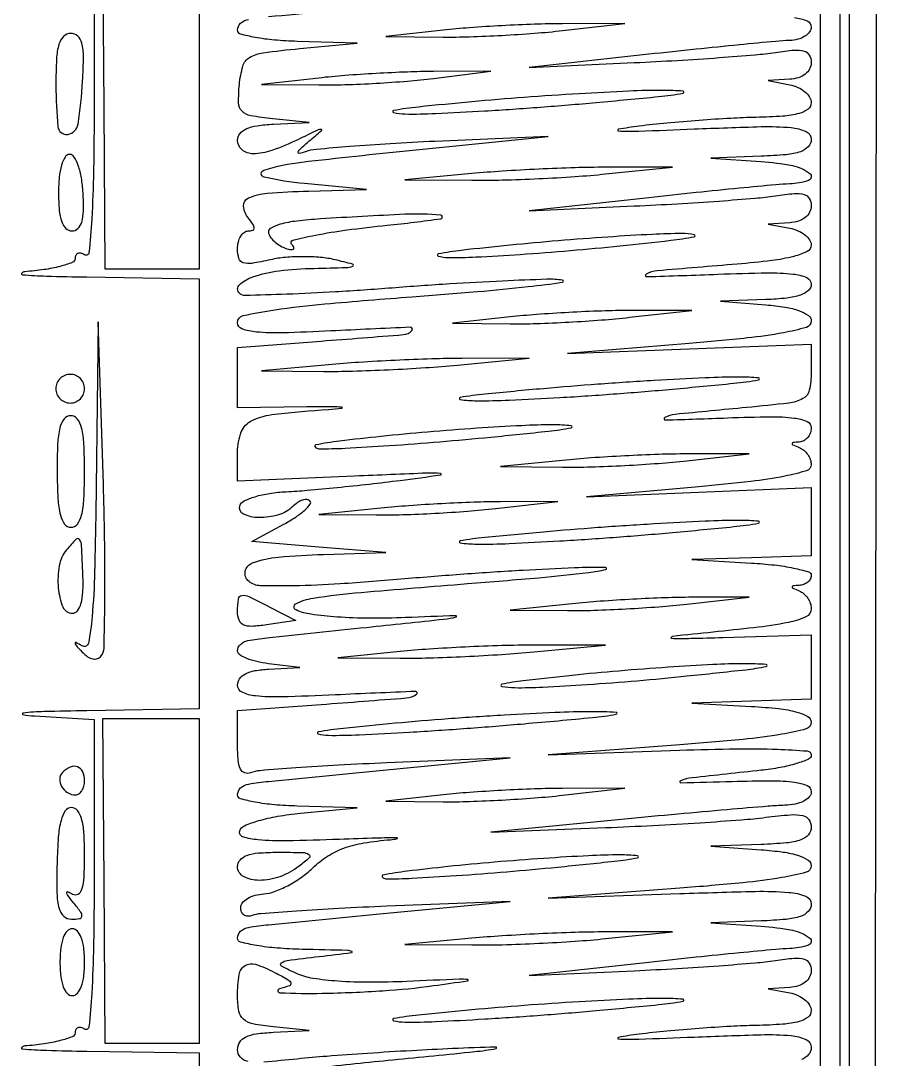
# Model space of a CAD drawing. Extents: x 23 to 255, y 40 to 184.
# Drawn here: x 82.17 to 89.8, y 104.17 to 113.36 of the extents above; entities that cross this region are included whole.
import ezdxf

# ---------------------------------------------------------------- set-up
doc = ezdxf.new("R2010")
doc.units = 0
doc.header["$MEASUREMENT"] = 0

msp = doc.modelspace()

# ---------------------------------------------------------------- linework, layer by layer
for points in [[(207.919475, 175.632891, 0.000007), (191.762556, 175.634099, 0.00002), (173.0434, 175.634494, 0.000013), (151.49745, 175.633531)], [(96.6132, 131.2146), (96.6132, 100.8432, -0.00018), (96.608357, 87.419075, -0.000516), (96.591991, 78.0858, -0.000015), (96.570667, 70.513747, -0.41338)], [(95.533254, 90.065626, -0.000152), (95.508781, 95.800143, -0.00066), (95.491081, 102.494078, -0.000369), (95.486304, 110.63565, 0.000425), (95.484578, 113.109196, 0.000708), (95.478405, 115.191492, 0.00002), (95.470079, 117.074415, 0.412907)], [(82.8234, 114.032726), (82.8234, 112.63587, -0.00409), (82.818452, 112.030969, -0.01162), (82.801761, 111.609681, -0.008662), (82.777734, 111.310583, -0.555063), (82.7388, 111.2913, 0.077421), (82.706453, 111.304939, 0.155038), (82.679051, 111.303208, 0.185862), (82.660894, 111.286686, 0.116774), (82.6542, 111.258414, -0.310168), (82.63021, 111.223462, -0.027953), (82.523731, 111.189134, -0.028601), (82.380284, 111.160236, -0.017943), (82.21005, 111.142171, 0.195477), (82.183075, 111.128942, 0.618214), (82.188371, 111.115629, 0.013949), (82.402462, 111.103442, 0.003306), (82.75995, 111.09545), (83.754, 111.0798), (83.754, 109.1763), (83.754, 107.2728), (82.75995, 107.256499, 0.002716), (82.382346, 107.248255, 0.018001), (82.194172, 107.236336, 0.860153), (82.193507, 107.223264, 0.036054), (82.29465, 107.210162), (82.8234, 107.180126), (82.8234, 105.78327, -0.00409), (82.818452, 105.178369, -0.01162), (82.801761, 104.757081, -0.008662), (82.777734, 104.457983, -0.555063), (82.7388, 104.4387, 0.077421), (82.706453, 104.452339, 0.155038), (82.679051, 104.450608, 0.185862), (82.660894, 104.434086, 0.116774), (82.6542, 104.405814, -0.310168), (82.63021, 104.370862, -0.027953), (82.523731, 104.336534, -0.028601), (82.380284, 104.307636, -0.017943), (82.21005, 104.289571, 0.195477), (82.183075, 104.276342, 0.618214), (82.188371, 104.263029, 0.013949), (82.402462, 104.250842, 0.003306), (82.75995, 104.24285), (83.754, 104.2272), (83.754, 104.0157)], [(84.366492, 113.399553, -0.00033), (85.3191, 113.492099)], [(84.185616, 104.15274, -0.171049), (84.118862, 104.18884, -0.186166), (84.0924, 104.257448, -0.145972), (84.111776, 104.322404, -0.136131), (84.164004, 104.368248, -0.078288), (84.258543, 104.396826, -0.023128), (84.40965, 104.410622), (84.7269, 104.424843), (84.40965, 104.458028, -0.020948), (84.227366, 104.484854, -0.133169), (84.143963, 104.525429, -0.173397), (84.1039, 104.597078, -0.041642), (84.0924, 104.734914, -0.037605), (84.106394, 104.920719, -0.218168), (84.15892, 105.000899, -0.224754), (84.252706, 105.01212, -0.03983), (84.419989, 104.940861, -0.008218), (84.53978, 104.875612, -0.195731), (84.563105, 104.846113, -0.397598), (84.550738, 104.822029, -0.022032), (84.462289, 104.795108, 0.861616), (84.465901, 104.760164, 0.016486), (84.842053, 104.755492, 0.010773), (85.379428, 104.778125, 0.018345), (85.8267, 104.823148, 0.001897), (86.128896, 104.865981, 0.860592), (86.128947, 104.876234, 0.049176), (86.057199, 104.880276, 0.000592), (85.589671, 104.860075, -0.011028), (85.261314, 104.852748, -0.017775), (84.981766, 104.862618, -0.020204), (84.759093, 104.887491, -0.068064), (84.618883, 104.928959, -0.014775), (84.482813, 104.995196, -0.544979), (84.480216, 105.023898, -0.134042), (84.532919, 105.04597, -0.002874), (84.813612, 105.081059, 0.001181), (85.102185, 105.116141, 0.767514), (85.103606, 105.126353, 0.093929), (85.06448, 105.134794, 0.000475), (84.66345, 105.144509, -0.013812), (84.443871, 105.155694, -0.022819), (84.259635, 105.178683, -0.019074), (84.118945, 105.208364, -0.343848), (84.0924, 105.2424, -0.211049), (84.119726, 105.304255, -0.142739), (84.189989, 105.338652, -0.018547), (84.366492, 105.362553, -0.00033), (85.3191, 105.455099), (86.5035, 105.569375), (85.413117, 105.52563, 0.002959), (84.987993, 105.506054, 0.004305), (84.613345, 105.483342, 0.002205), (84.296389, 105.459983, 0.072233), (84.221667, 105.443102, -0.102114), (84.183135, 105.436769, -0.143266), (84.15029, 105.447845, -0.141959), (84.128392, 105.474983, -0.099565), (84.120606, 105.513709, -0.175306), (84.13607, 105.556455, -0.085122), (84.18085, 105.594691, -0.068027), (84.247223, 105.622836, -0.050911), (84.325684, 105.635778, 0.073601), (84.420285, 105.655812, 0.032954), (84.536602, 105.707966, 0.031723), (84.654525, 105.780397, 0.037294), (84.755728, 105.863719, -0.047668), (84.88883, 105.968754, -0.055969), (85.032695, 106.040211, -0.04659), (85.209425, 106.08648, -0.021404), (85.446, 106.115042, 0.037139), (85.505923, 106.124196, 0.890288), (85.505203, 106.130722, 0.008872), (85.322954, 106.128593, 0.001723), (84.994143, 106.117782, -0.004706), (84.527647, 106.105228, -0.025423), (84.274326, 106.113678, -0.05488), (84.139135, 106.140216, -0.418434), (84.112429, 106.19218, -0.214135), (84.154952, 106.238772, -0.031138), (84.278613, 106.283475, -0.029219), (84.446166, 106.322035, -0.017461), (84.648886, 106.349128), (85.1499, 106.398356), (84.62115, 106.412578, -0.015024), (84.418456, 106.424131, -0.024451), (84.24772, 106.447474, -0.021436), (84.118196, 106.477477, -0.337032), (84.0924, 106.5114, -0.211049), (84.119726, 106.573255, -0.142739), (84.189989, 106.607652, -0.018547), (84.366492, 106.631553, -0.00033), (85.3191, 106.724099), (86.5035, 106.838375), (85.413117, 106.79463, 0.003368), (84.986996, 106.774659, 0.004812), (84.609203, 106.750753, 0.002712), (84.291106, 106.725814, 0.070804), (84.207567, 106.706691, -0.18066), (84.155365, 106.706224, -0.201576), (84.118595, 106.740229, -0.087036), (84.097959, 106.820047, -0.019844), (84.0924, 106.960054), (84.0924, 107.257611), (84.83265, 107.312427, 0.00111), (85.58438, 107.369771, 0.12752), (85.677036, 107.401718, 0.758945), (85.668684, 107.427496, 0.001312), (84.95955, 107.396605, -0.004487), (84.481728, 107.37883, -0.032139), (84.25094, 107.387152, -0.085003), (84.13311, 107.41975, -0.290615), (84.0924, 107.483875, -0.161012), (84.110872, 107.53975, -0.115198), (84.161471, 107.582616, -0.074955), (84.246629, 107.611198, -0.031259), (84.36735, 107.624739), (84.6423, 107.638278), (84.36735, 107.672399, -0.026757), (84.262021, 107.691236, -0.040169), (84.173167, 107.719774, -0.046809), (84.110174, 107.752939, -0.253382), (84.0924, 107.78576, -0.210705), (84.118116, 107.844075, -0.140741), (84.184462, 107.876986, -0.018671), (84.350722, 107.901009, -0.000343), (85.2345, 107.994576, 0.000434), (85.919203, 108.067193, 0.034529), (86.025681, 108.08608, 0.89964), (86.024176, 108.096832, 0.001424), (85.579479, 108.080678, -0.011166), (85.257802, 108.075264, -0.016068), (84.973228, 108.085979, -0.017018), (84.743019, 108.109961, -0.072203), (84.61033, 108.148403, -0.627196), (84.608985, 108.203786, -0.080745), (84.760397, 108.252889, -0.016571), (85.184947, 108.303786, -0.001985), (86.126552, 108.381366, 0.00251), (86.759323, 108.43417, 0.007129), (87.199644, 108.479477, 0.032622), (87.351528, 108.507431, 0.876608), (87.3495, 108.524849, 0.014613), (87.073699, 108.521036, 0.00354), (86.618239, 108.498185, 0.003629), (86.095966, 108.464468, 0.003601), (85.5729, 108.423098, -0.004673), (84.999001, 108.378947, -0.012499), (84.589217, 108.361545, -0.011591), (84.29365, 108.363242, -0.159581), (84.194146, 108.399047, -0.284623), (84.160698, 108.489466, -0.260741), (84.226026, 108.565409, -0.065509), (84.454907, 108.616457, -0.014775), (84.8538, 108.640044), (85.4037, 108.656278), (84.8115, 108.704789), (84.2193, 108.7533), (84.502112, 108.907588, 0.020537), (84.606878, 108.970458, 0.036477), (84.686699, 109.031703, 0.046025), (84.735231, 109.083652, 0.377781), (84.733352, 109.113448, 0.186429), (84.706057, 109.125532, 0.089702), (84.667522, 109.120463, 0.069534), (84.623785, 109.099414, 0.049542), (84.58167, 109.06491, -0.125724), (84.454907, 108.989738, -0.074432), (84.279705, 108.965667, -0.106631), (84.145563, 108.996299, -0.381209), (84.113695, 109.07055, -0.200936), (84.150978, 109.113096, -0.039729), (84.247341, 109.151051, -0.035996), (84.375505, 109.180228, -0.025363), (84.522595, 109.195159, 0.008916), (84.709363, 109.207932, 0.003271), (84.972767, 109.232408, 0.003241), (85.260299, 109.262908, 0.003882), (85.5306, 109.29548, 0.002686), (85.889919, 109.343575, 0.890841), (85.889627, 109.356208, 0.033158), (85.770215, 109.359306, 0.00059), (85.12875, 109.332648), (84.0924, 109.288356), (84.0924, 109.547966, -0.094235), (84.1259, 109.724134, -0.191764), (84.220887, 109.825127, -0.082623), (84.422372, 109.881375, -0.009341), (84.8961, 109.923499, 0.010556), (85.014605, 109.934326, 0.892568), (85.014614, 109.942176, 0.029239), (84.927254, 109.947084, 0.002567), (84.705553, 109.945429), (84.092006, 109.9377), (84.092203, 110.205056), (84.0924, 110.472411), (84.83265, 110.528479, 0.001208), (85.561652, 110.585466, 0.18467), (85.635452, 110.620721, 0.674913), (85.621909, 110.650448, 0.001336), (84.91725, 110.617504, -0.005357), (84.490275, 110.600983, -0.029143), (84.258984, 110.607995, -0.061719), (84.131771, 110.635357, -0.31913), (84.0924, 110.690759, -0.351813), (84.142906, 110.753654, -0.017563), (84.421296, 110.805037, -0.014986), (84.865594, 110.857449, -0.003243), (85.63635, 110.919991, 0.002858), (86.21452, 110.966458, 0.005946), (86.664637, 111.010622, 0.006697), (86.968693, 111.048239, 0.86696), (86.9688, 111.066745, 0.045249), (86.828771, 111.074825, 0.003222), (86.438271, 111.059493, 0.004517), (85.972151, 111.033961, 0.003393), (85.459743, 110.997754, -0.004137), (84.958503, 110.963085, -0.006513), (84.5276, 110.942491, -0.002211), (84.15754, 110.931271, -0.205649), (84.108593, 110.950807, -0.423555), (84.109804, 111.027032, -0.108127), (84.228149, 111.097681, -0.050998), (84.461878, 111.150162, -0.024398), (84.7692, 111.171764, 0.001941), (85.05449, 111.178976, 0.089886), (85.111368, 111.191007, 0.716133), (85.110336, 111.208219, 0.008851), (84.955421, 111.247819, 0.036522), (84.827402, 111.26842, 0.02153), (84.672555, 111.275159, 0.021467), (84.516464, 111.268522, 0.034115), (84.384371, 111.248069, -0.014755), (84.219589, 111.215982, -0.119475), (84.143386, 111.221709, -0.242265), (84.10515, 111.260161, -0.076956), (84.0924, 111.342509, -0.057313), (84.099451, 111.403818, -0.076605), (84.120294, 111.455715, -0.095578), (84.151135, 111.490497, -0.165183), (84.187359, 111.5028, 0.083263), (84.226334, 111.509336, 0.318136), (84.239909, 111.528251, 0.152929), (84.229897, 111.560957, 0.023048), (84.188093, 111.616334, -0.155947), (84.145616, 111.721664, -0.315259), (84.189199, 111.794889, -0.087419), (84.355234, 111.837061, -0.011495), (84.71985, 111.855802), (85.2345, 111.870404), (84.6846, 111.922251, -0.031527), (84.327607, 111.978779, -0.766567), (84.324963, 112.040673, -0.047734), (84.661333, 112.112383, -0.00339), (85.6152, 112.215674), (86.8419, 112.340099), (85.837121, 112.295377, 0.003754), (85.442234, 112.27483, 0.005141), (85.087158, 112.250013, 0.003403), (84.790026, 112.224137, 0.058944), (84.695021, 112.203746, -0.035118), (84.639104, 112.188933, -0.573173), (84.628783, 112.200733, -0.129279), (84.648526, 112.230905, -0.008682), (84.7269, 112.299214, 0.00328), (84.835134, 112.391509, 0.654218), (84.831964, 112.401738, 0.140193), (84.805783, 112.397326, 0.001275), (84.625351, 112.310595, -0.027243), (84.395924, 112.214634, -0.083694), (84.230663, 112.185468, -0.177067), (84.132804, 112.220395, -0.222957), (84.0924, 112.3065, -0.1738), (84.112917, 112.363743, -0.116505), (84.168795, 112.406267, -0.069216), (84.265505, 112.434111, -0.024335), (84.40965, 112.447622), (84.7269, 112.461843), (84.404693, 112.495324, -0.017728), (84.208945, 112.522708, -0.156898), (84.132799, 112.562904, -0.191236), (84.102217, 112.636068, -0.02865), (84.108593, 112.798352, -0.045179), (84.139395, 112.96128, -0.191082), (84.198751, 113.038592, -0.102169), (84.317774, 113.079998, -0.008619), (84.6423, 113.117128), (85.1499, 113.166356), (84.62115, 113.180578, -0.015024), (84.418456, 113.192131, -0.024451), (84.24772, 113.215474, -0.021436), (84.118196, 113.245477, -0.337032), (84.0924, 113.2794, -0.211049), (84.119726, 113.341255, -0.142739), (84.189989, 113.375652, -0.018547)], [(89.020572, 113.392113, -0.067614), (89.132603, 113.36171, -0.301349), (89.1684, 113.307709, -0.162414), (89.153864, 113.26414, -0.092083), (89.112485, 113.22612, -0.074674), (89.050853, 113.199304, -0.057136), (88.97805, 113.188511, 0.014927), (88.854881, 113.180756, 0.001215), (88.532975, 113.150029, 0.001633), (88.149103, 113.111181, 0.001255), (87.7302, 113.066341), (86.6727, 112.950461), (87.6033, 112.992784, 0.003274), (87.982845, 113.012536, 0.0035), (88.353728, 113.036879, 0.003323), (88.672218, 113.062153, 0.01636), (88.85115, 113.083466, -0.015877), (89.017692, 113.103466, -0.090824), (89.105954, 113.095199, -0.19862), (89.151276, 113.059537, -0.128701), (89.1684, 112.994113, -0.119407), (89.15468, 112.937482, -0.108046), (89.116247, 112.890975, -0.090894), (89.055541, 112.859091, -0.060543), (88.97805, 112.844879), (88.7877, 112.833358), (88.97805, 112.796695, -0.058152), (89.050839, 112.773663, -0.067395), (89.112485, 112.735253, -0.078312), (89.15414, 112.688017, -0.142551), (89.1684, 112.639016, -0.234081), (89.140037, 112.581751, -0.097346), (89.060505, 112.542648, -0.04842), (88.917554, 112.518682, -0.012256), (88.68195, 112.508112, 0.008911), (88.456192, 112.499495, 0.004728), (88.176862, 112.481194, 0.004703), (87.891531, 112.457088, 0.007272), (87.6456, 112.430364, 0.014368), (87.461796, 112.4023, 0.890433), (87.462711, 112.388125, 0.021578), (87.641822, 112.38666, 0.001593), (88.13205, 112.405375, -0.003388), (88.725166, 112.425884, -0.02896), (88.990819, 112.417882, -0.082736), (89.123069, 112.383674, -0.296396), (89.1684, 112.313922, -0.188551), (89.142919, 112.248754, -0.12558), (89.074851, 112.204595, -0.059374), (88.94698, 112.177737, -0.013301), (88.72425, 112.16395), (88.2801, 112.148301), (88.72425, 112.117229, -0.029405), (89.001535, 112.081362, -0.119158), (89.155636, 112.011688, -0.593968), (89.14562, 111.950775, -0.075858), (88.97805, 111.919511, 0.014927), (88.854881, 111.911756, 0.001215), (88.532975, 111.881029, 0.001633), (88.149103, 111.842181, 0.001255), (87.7302, 111.797341), (86.6727, 111.681461), (87.6033, 111.723784, 0.003274), (87.982845, 111.743536, 0.0035), (88.353728, 111.767879, 0.003323), (88.672218, 111.793153, 0.01636), (88.85115, 111.814466, -0.015877), (89.017692, 111.834466, -0.090824), (89.105954, 111.826199, -0.19862), (89.151276, 111.790537, -0.128701), (89.1684, 111.725113, -0.119407), (89.15468, 111.668482, -0.108046), (89.116247, 111.621975, -0.090894), (89.055541, 111.590091, -0.060543), (88.97805, 111.575879), (88.7877, 111.564358), (88.97805, 111.527695, -0.054654), (89.050851, 111.505217, -0.065144), (89.112485, 111.468374, -0.076719), (89.154205, 111.423479, -0.150019), (89.1684, 111.377234, -0.284751), (89.133811, 111.321423, -0.052718), (89.015366, 111.277404, -0.032578), (88.81881, 111.24055, -0.009528), (88.51275, 111.209482, 0.001076), (87.806012, 111.149794, 0.100385), (87.707696, 111.120829, 0.794875), (87.713672, 111.098276, 0.00149), (88.34355, 111.119969, -0.005209), (88.780075, 111.131754, -0.031098), (89.00745, 111.121377, -0.071975), (89.128756, 111.090211, -0.302668), (89.1684, 111.03072, -0.215336), (89.143465, 110.975507, -0.099699), (89.07381, 110.935285, -0.054779), (88.95267, 110.908771, -0.017027), (88.76655, 110.895351), (88.3647, 110.880102), (88.76655, 110.848416, -0.019489), (88.938502, 110.82809, -0.045624), (89.063902, 110.796361, -0.06841), (89.142978, 110.755634, -0.244341), (89.1684, 110.706718, -0.333863), (89.125302, 110.649368, -0.024842), (88.922747, 110.601468, -0.019781), (88.602992, 110.555434, -0.005253), (88.08975, 110.507604), (87.0111, 110.418501), (88.08975, 110.45954), (89.1684, 110.500578), (89.1684, 110.247023, -0.055231), (89.151357, 110.093209, -0.217501), (89.095149, 110.019122, -0.093916), (88.97032, 109.979665, -0.006338), (88.59735, 109.939908, 0.001159), (87.964126, 109.879036, 0.099484), (87.872502, 109.851047, 0.791353), (87.878254, 109.829674, 0.001728), (88.42815, 109.848616, -0.006153), (88.811551, 109.858426, -0.033404), (89.019097, 109.84731, -0.074796), (89.131272, 109.816313, -0.296203), (89.1684, 109.759138, -0.087583), (89.160388, 109.713748, -0.089192), (89.137336, 109.674165, -0.09337), (89.103008, 109.646443, -0.10793), (89.06265, 109.634921, 0.011437), (89.007373, 109.630158, 0.382689), (88.9992, 109.621044, 0.295955), (89.00683, 109.609282, 0.009076), (89.06265, 109.585571, -0.07938), (89.103079, 109.561229, -0.064293), (89.137336, 109.523862, -0.065298), (89.160508, 109.479696, -0.088422), (89.1684, 109.435418, -0.330779), (89.127549, 109.380425, -0.024367), (88.934047, 109.332195, -0.020424), (88.635199, 109.285589, -0.006038), (88.17435, 109.238517), (87.1803, 109.149097), (88.17435, 109.18996), (89.1684, 109.230823), (89.1684, 108.928612), (89.1684, 108.6264), (88.63965, 108.610099), (88.1109, 108.593799), (88.63965, 108.563762, -0.014263), (88.842341, 108.546437, -0.023105), (89.01308, 108.518884, -0.019348), (89.143559, 108.486276, -0.333393), (89.1684, 108.453163, -0.1274), (89.160306, 108.421912, -0.093808), (89.137336, 108.394303, -0.083463), (89.103058, 108.374529, -0.073541), (89.06265, 108.365921, 0.011437), (89.007373, 108.361158, 0.382689), (88.9992, 108.352044, 0.295955), (89.00683, 108.340282, 0.009076), (89.06265, 108.316571, -0.083626), (89.103079, 108.291762, -0.064866), (89.137336, 108.253017, -0.064907), (89.160503, 108.206817, -0.083991), (89.1684, 108.160138, -0.294335), (89.121956, 108.088076, -0.05715), (88.967412, 108.038296, -0.021864), (88.660733, 107.99078, -0.002319), (87.9417, 107.914745, 0.24253), (87.927949, 107.905803, 0.567912), (87.932579, 107.897615, 0.010778), (88.10405, 107.897338, 0.002649), (88.38585, 107.904452), (89.1684, 107.928357), (89.1684, 107.642879), (89.1684, 107.3574), (88.63965, 107.341099), (88.1109, 107.324799), (88.63965, 107.294762, -0.012568), (88.879754, 107.275059, -0.038304), (89.040501, 107.245212, -0.062424), (89.138079, 107.205689, -0.271723), (89.1684, 107.154015, -0.338958), (89.123728, 107.09569, -0.023429), (88.908057, 107.048202, -0.018714), (88.565791, 107.0026, -0.004705), (88.00515, 106.954479), (86.8419, 106.865655), (88.00515, 106.906836, -0.005046), (88.508364, 106.919568, -0.013284), (88.869103, 106.915469, -0.009188), (89.133244, 106.900581, -0.392506), (89.1684, 106.862696, -0.301264), (89.144594, 106.826772, -0.027141), (89.037931, 106.788312, -0.028153), (88.894474, 106.753889, -0.017843), (88.72425, 106.729288, 0.001015), (88.115127, 106.662088, 0.064532), (88.010997, 106.636518, 0.839703), (88.014505, 106.618838, 0.002255), (88.47045, 106.630942, -0.007054), (88.82021, 106.636868, -0.033215), (89.020572, 106.624113, -0.067614), (89.132603, 106.59371, -0.301349), (89.1684, 106.539709, -0.184313), (89.151244, 106.494751, -0.091276), (89.102263, 106.456762, -0.068249), (89.027608, 106.430241, -0.043223), (88.93575, 106.419289, 0.01235), (88.787802, 106.410851, 0.00115), (88.423523, 106.380189, 0.001479), (87.989276, 106.341338, 0.001161), (87.5187, 106.296731), (86.3343, 106.181684), (87.3495, 106.221962, 0.003062), (87.767642, 106.241117, 0.003084), (88.184528, 106.265354, 0.003008), (88.547553, 106.290901, 0.012418), (88.76655, 106.313119, -0.011003), (88.9849, 106.335896, -0.073871), (89.093381, 106.328775, -0.188955), (89.147374, 106.292895, -0.15389), (89.1684, 106.226199, -0.180022), (89.14331, 106.158771, -0.132185), (89.076678, 106.113625, -0.06139), (88.949912, 106.086603, -0.013045), (88.72425, 106.07275), (88.2801, 106.057101), (88.72425, 106.026029, -0.016544), (88.918904, 106.005923, -0.043076), (89.056149, 105.974927, -0.067069), (89.141252, 105.934638, -0.253933), (89.1684, 105.884631, -0.339471), (89.123858, 105.826586, -0.023049), (88.907224, 105.779131, -0.018615), (88.564495, 105.73351, -0.004725), (88.00515, 105.685479), (86.8419, 105.596655), (88.00515, 105.637836, -0.00298), (88.672231, 105.657472, -0.025716), (88.969761, 105.649153, -0.070322), (89.119727, 105.615651, -0.312241), (89.1684, 105.545309, -0.190089), (89.142852, 105.480537, -0.124387), (89.074519, 105.436554, -0.059016), (88.94645, 105.409725, -0.013348), (88.72425, 105.39595), (88.2801, 105.380301), (88.72425, 105.349229, -0.029405), (89.001535, 105.313362, -0.119158), (89.155636, 105.243688, -0.593968), (89.14562, 105.182775, -0.075858), (88.97805, 105.151511, 0.014927), (88.854881, 105.143756, 0.001215), (88.532975, 105.113029, 0.001633), (88.149103, 105.074181, 0.001255), (87.7302, 105.029341), (86.6727, 104.913461), (87.6033, 104.955784, 0.003274), (87.982845, 104.975536, 0.0035), (88.353728, 104.999879, 0.003323), (88.672218, 105.025153, 0.01636), (88.85115, 105.046466, -0.015877), (89.017692, 105.066466, -0.090824), (89.105954, 105.058199, -0.19862), (89.151276, 105.022537, -0.128701), (89.1684, 104.957113, -0.119407), (89.15468, 104.900482, -0.108046), (89.116247, 104.853975, -0.090894), (89.055541, 104.822091, -0.060543), (88.97805, 104.807879), (88.7877, 104.796358), (88.97805, 104.759695, -0.058152), (89.050839, 104.736663, -0.067395), (89.112485, 104.698253, -0.078312), (89.15414, 104.651017, -0.142551), (89.1684, 104.602016, -0.234081), (89.140037, 104.544751, -0.097346), (89.060505, 104.505648, -0.04842), (88.917554, 104.481682, -0.012256), (88.68195, 104.471112, 0.008911), (88.456192, 104.462495, 0.004728), (88.176862, 104.444194, 0.004703), (87.891531, 104.420088, 0.007272), (87.6456, 104.393364, 0.014368), (87.461796, 104.3653, 0.890433), (87.462711, 104.351125, 0.021578), (87.641822, 104.34966, 0.001593), (88.13205, 104.368375, -0.003388), (88.725166, 104.388884, -0.02896), (88.990819, 104.380882, -0.082736), (89.123069, 104.346674, -0.296396), (89.1684, 104.276922, -0.177968), (89.144761, 104.212613, -0.12819), (89.081575, 104.168327, -0.064002)], [(84.802228, 104.09696, -0.003966), (85.46715, 104.167443, 0.000756), (86.190569, 104.239434, 0.020722), (86.379881, 104.266525, 0.925126), (86.37853, 104.27925, 0.00377), (85.9959, 104.265614, 0.003266), (85.633266, 104.247578, 0.002618), (85.243092, 104.223567, 0.002645), (84.882482, 104.197562, 0.006727), (84.62115, 104.173786, -0.00733), (84.323605, 104.147076, -0.058014)]]:
    msp.add_lwpolyline(points, format="xyb")
for points in [[(89.421921, 109.256247, -0.00022), (89.416699, 98.200427, -0.000608), (89.400132, 90.41757, -0.000024), (89.378598, 84.072862, -0.586229), (89.337603, 84.050098, -0.259926), (89.250349, 84.206593, -0.000007), (89.249989, 109.309122, -0.000006), (89.250289, 134.426694, -0.414207), (89.337597, 134.514, -0.413209), (89.380153, 134.471589, -0.000023), (89.401315, 128.218934, -0.000627), (89.417454, 120.47336, -0.000215)], [(89.739592, 109.5852, -0.000163), (89.724323, 96.651871, -0.000895), (89.701294, 89.668949, -0.000083), (89.675221, 84.707606, -0.321328), (89.61255, 84.62115, -0.510473), (89.549774, 84.666178, -0.000085), (89.52801, 89.59988, -0.000899), (89.510989, 96.565063, -0.000161), (89.5068, 109.54995, -0.000126), (89.510436, 124.03322, -0.001147), (89.528058, 130.336816, -0.000205), (89.550569, 134.431218, -0.412484), (89.633842, 134.514, -0.412731), (89.717075, 134.431187, -0.000206), (89.736084, 130.346229, -0.001149), (89.74832, 124.054771, -0.000125)], [(85.9113, 113.2794), (85.4037, 113.223244), (85.9113, 113.21891, 0.010135), (86.145266, 113.221656, 0.005574), (86.431326, 113.234007, 0.005554), (86.721385, 113.253006, 0.008855), (86.9688, 113.276388), (87.5187, 113.338199), (86.9688, 113.336878, 0.008002), (86.721402, 113.332323, 0.004972), (86.431326, 113.319448, 0.004987), (86.145287, 113.301038, 0.008984)], [(82.485, 112.79295, 0.025239), (82.503586, 112.424995, 0.42755), (82.589827, 112.357812, 0.329137), (82.681275, 112.448675, 0.023378), (82.721582, 112.8278, 0.012181), (82.729196, 113.046436, 0.063888), (82.715164, 113.165659, 0.149617), (82.678027, 113.227363, 0.185065), (82.615832, 113.2512, 0.198905), (82.552869, 113.225121, 0.127515), (82.512188, 113.15597, 0.057481), (82.490622, 113.025057, 0.012109)], [(84.8115, 112.8564), (84.3039, 112.800244), (84.8115, 112.795204, 0.010557), (85.042576, 112.797789, 0.006178), (85.3191, 112.810145, 0.006176), (85.595602, 112.829355, 0.010432), (85.8267, 112.853144), (86.3343, 112.916124), (85.8267, 112.91434, 0.008437), (85.595626, 112.909628, 0.004937), (85.3191, 112.896584, 0.004936), (85.042591, 112.878063, 0.008357)], [(86.1651, 112.645678, 0.002574), (85.69454, 112.599897, 0.019391), (85.473188, 112.568498, 0.81396), (85.472737, 112.55026, 0.054239), (85.5729, 112.538106, 0.014339), (85.844483, 112.542533, 0.003761), (86.27931, 112.565381, 0.003817), (86.77422, 112.598914, 0.003903), (87.2649, 112.63978, 0.001773), (87.818659, 112.692236, 0.020427), (88.035059, 112.722476, 0.875435), (88.034242, 112.739823, 0.021566), (87.8571, 112.747351, 0.011108), (87.555482, 112.740453, 0.003734), (87.115793, 112.717325, 0.003713), (86.629592, 112.684484, 0.004242)], [(82.508073, 111.8412, 0.021155), (82.514595, 111.687103, 0.063332), (82.536647, 111.5842, 0.112409), (82.5741, 111.524657, 0.198924), (82.626863, 111.5028, 0.194641), (82.679643, 111.524155, 0.130157), (82.713735, 111.580645, 0.066945), (82.729052, 111.681694, 0.018924), (82.725687, 111.8412, 0.026538), (82.71088, 111.972855, 0.04316), (82.682919, 112.081753, 0.053785), (82.646899, 112.15727, 0.260212), (82.606896, 112.1796, 0.261511), (82.56678, 112.157078, 0.065979), (82.535399, 112.086026, 0.046983), (82.514691, 111.978484, 0.024089)], [(86.1651, 112.0104), (85.5729, 111.955678), (86.1651, 111.951247, 0.008675), (86.434688, 111.953908, 0.005081), (86.7573, 111.965972, 0.00508), (87.079895, 111.984607, 0.008605), (87.3495, 112.007597), (87.9417, 112.068378), (87.3495, 112.06675, 0.007062), (87.079914, 112.0622, 0.004136), (86.7573, 112.049525, 0.004135), (86.434701, 112.031502, 0.007015)], [(84.827063, 111.609315, 0.013657), (84.615866, 111.590339, 0.038012), (84.469806, 111.561808, 0.063144), (84.383541, 111.525841, 0.356949), (84.36705, 111.482549, 0.084559), (84.388181, 111.442978, 0.048546), (84.425391, 111.403528, 0.046731), (84.47179, 111.37011, 0.057009), (84.520688, 111.348455, 0.032891), (84.564636, 111.337829, 0.203786), (84.586748, 111.343019, 0.373187), (84.590353, 111.358859, 0.067135), (84.57117, 111.385468, -0.571996), (84.581157, 111.420141, -0.013799), (84.78103, 111.465596, -0.016041), (85.058676, 111.511524, -0.007712), (85.41717, 111.553454, 0.010066), (85.891139, 111.611153, 0.888609), (85.890401, 111.642628, 0.035438), (85.571235, 111.65014, 0.003746)], [(86.5035, 111.37674, 0.002931), (86.075397, 111.331309, 0.020782), (85.868967, 111.299446, 0.786773), (85.868176, 111.280984, 0.066586), (85.9536, 111.268299, 0.016099), (86.201102, 111.272693, 0.004347), (86.592859, 111.295693, 0.004396), (87.037405, 111.329601, 0.004544), (87.4764, 111.370993, 0.002603), (87.925913, 111.419869, 0.020301), (88.134109, 111.45221, 0.827473), (88.133997, 111.469721, 0.045965), (88.0263, 111.479434, 0.012478), (87.7637, 111.472375, 0.003877), (87.369593, 111.448866, 0.003873), (86.929403, 111.415753, 0.004259)], [(86.5035, 110.7414), (85.9959, 110.685244), (86.5035, 110.68091, 0.010135), (86.737466, 110.683656, 0.005574), (87.023526, 110.696007, 0.005554), (87.313585, 110.715006, 0.008855), (87.561, 110.738388), (88.1109, 110.800199), (87.561, 110.798878, 0.008002), (87.313602, 110.794323, 0.004972), (87.023526, 110.781448, 0.004987), (86.737487, 110.763038, 0.008984)], [(82.841439, 109.234757, -0.002954), (82.82787, 108.490342, -0.015943), (82.805217, 108.086366, -0.025766), (82.772836, 107.855625, -0.51232), (82.71765, 107.830118, 0.009535), (82.662263, 107.860011, 0.561535), (82.6542, 107.855095, 0.184745), (82.660551, 107.838493, 0.004358), (82.71765, 107.775891, 0.054488), (82.765249, 107.734667, 0.102627), (82.811867, 107.714938, 0.137005), (82.853337, 107.718117, 0.139313), (82.88685, 107.74233, 0.162887), (82.911268, 107.810201, 0.002634), (82.918322, 108.221563, 0.00658), (82.917704, 108.70388, 0.004281), (82.904889, 109.2609), (82.859479, 110.6991)], [(84.8961, 110.3184), (84.3039, 110.263678), (84.8538, 110.259797, 0.008912), (85.109874, 110.262553, 0.004661), (85.428551, 110.27464, 0.004633), (85.755238, 110.293117, 0.007076), (86.0382, 110.315778), (86.6727, 110.375642), (86.0805, 110.374382, 0.007111), (85.810914, 110.369974, 0.004165), (85.4883, 110.357417, 0.004164), (85.165701, 110.339476, 0.007064)], [(82.485, 110.1069, 0.099038), (82.494688, 110.05847, 0.097945), (82.522277, 110.017277, 0.097945), (82.56347, 109.989688, 0.099038), (82.6119, 109.98, 0.099038), (82.66033, 109.989688, 0.097945), (82.701523, 110.017277, 0.097945), (82.729112, 110.05847, 0.099038), (82.7388, 110.1069, 0.099038), (82.729112, 110.15533, 0.097945), (82.701523, 110.196523, 0.097945), (82.66033, 110.224112, 0.099038), (82.6119, 110.2338, 0.099038), (82.56347, 110.224112, 0.097945), (82.522277, 110.196523, 0.097945), (82.494688, 110.15533, 0.099038)], [(86.7996, 110.1069, 0.002061), (86.279876, 110.05872, 0.020348), (86.062425, 110.028686, 0.855531), (86.06283, 110.010724, 0.030783), (86.2074, 110.000396, 0.013405), (86.49648, 110.005321, 0.003846), (86.943684, 110.02839, 0.003868), (87.447915, 110.062208, 0.004104), (87.9417, 110.103242, 0.001852), (88.484174, 110.154834, 0.019857), (88.703034, 110.185282, 0.874182), (88.702283, 110.202392, 0.023274), (88.5339, 110.209746, 0.010644), (88.229884, 110.202392, 0.00344), (87.780167, 110.178827, 0.003428), (87.28029, 110.145743, 0.003843)], [(82.49632, 109.3737, 0.011724), (82.503114, 109.133116, 0.047907), (82.524558, 108.988702, 0.098402), (82.56211, 108.908799, 0.23818), (82.61874, 108.8802, 0.238065), (82.675329, 108.908762, 0.099651), (82.712505, 108.988286, 0.048084), (82.733195, 109.132446, 0.011615), (82.7388, 109.3737, 0.011421), (82.733228, 109.617596, 0.049409), (82.712403, 109.76079, 0.105045), (82.674475, 109.838814, 0.231244), (82.61638, 109.8672, 0.231081), (82.558327, 109.838856, 0.106341), (82.520763, 109.761198, 0.049585), (82.500685, 109.618263, 0.011313)], [(85.3614, 109.6839, 0.003997), (84.99495, 109.642511, 0.018431), (84.784064, 109.609058, 0.585146), (84.778052, 109.59078, 0.206676), (84.8115, 109.575758, 0.01661), (85.04336, 109.580102, 0.003837), (85.43331, 109.60338, 0.003958), (85.882219, 109.637208, 0.003861), (86.3343, 109.678393, 0.001973), (86.843697, 109.7308, 0.021932), (87.045776, 109.761408, 0.864329), (87.044921, 109.778873, 0.024386), (86.8842, 109.786535, 0.012227), (86.606924, 109.77944, 0.004315), (86.210044, 109.75613, 0.004281), (85.774199, 109.723004, 0.005014)], [(86.9688, 109.4724), (86.4189, 109.417004), (86.9688, 109.41229, 0.009531), (87.219132, 109.414916, 0.00558), (87.5187, 109.427118, 0.005578), (87.818249, 109.446023, 0.009438), (88.0686, 109.469388), (88.6185, 109.531199), (88.0686, 109.529498, 0.007691), (87.81827, 109.524872, 0.004503), (87.5187, 109.512023, 0.004502), (87.219146, 109.493766, 0.007631)], [(85.3614, 109.0494), (84.8115, 108.994004), (85.3191, 108.98929, 0.010198), (85.553066, 108.99189, 0.005609), (85.839126, 109.004118, 0.005589), (86.129185, 109.023033, 0.00891), (86.3766, 109.046388), (86.9265, 109.108199), (86.4189, 109.106498, 0.00816), (86.184936, 109.101895, 0.004488), (85.898874, 109.089023, 0.004472), (85.60881, 109.070759, 0.007143)], [(86.7996, 108.8379, 0.002061), (86.279876, 108.78972, 0.020348), (86.062425, 108.759686, 0.855531), (86.06283, 108.741724, 0.030783), (86.2074, 108.731396, 0.013405), (86.49648, 108.736321, 0.003846), (86.943684, 108.75939, 0.003868), (87.447915, 108.793208, 0.004104), (87.9417, 108.834242, 0.001852), (88.484174, 108.885834, 0.019857), (88.703034, 108.916282, 0.874182), (88.702283, 108.933392, 0.023274), (88.5339, 108.940746, 0.010644), (88.229884, 108.933392, 0.00344), (87.780167, 108.909827, 0.003428), (87.28029, 108.876743, 0.003843)], [(82.579881, 108.681088, 0.130292), (82.514702, 108.540308, 0.065825), (82.506234, 108.343566, 0.074133), (82.54694, 108.174624, 0.305604), (82.629743, 108.1188, 0.230826), (82.67557, 108.141147, 0.098025), (82.707193, 108.203718, 0.056963), (82.723892, 108.308033, 0.021027), (82.724322, 108.4572, 0.00317), (82.712455, 108.717809, 0.13102), (82.695276, 108.770999, 0.4805), (82.66402, 108.774198, 0.021055)], [(84.382666, 108.171265), (84.607673, 108.05453), (84.350036, 108.016717, -0.023367), (84.21632, 108.003435, -0.119997), (84.143633, 108.017157, -0.202273), (84.105568, 108.058328, -0.086981), (84.0924, 108.133452, -0.032398), (84.099739, 108.246589, -0.340211), (84.130505, 108.277355, -0.146519), (84.191104, 108.267487, -0.006547)], [(87.0534, 108.2034), (86.5035, 108.148004), (87.0111, 108.14329, 0.010198), (87.245066, 108.14589, 0.005609), (87.531126, 108.158118, 0.005589), (87.821185, 108.177033, 0.00891), (88.0686, 108.200388), (88.6185, 108.262199), (88.1109, 108.260498, 0.00816), (87.876936, 108.255895, 0.004488), (87.590874, 108.243023, 0.004472), (87.30081, 108.224759, 0.007143)], [(85.5306, 107.7804), (84.9807, 107.725004), (85.5306, 107.721459, 0.008858), (85.786674, 107.724346, 0.004632), (86.105351, 107.736541, 0.004605), (86.432038, 107.755092, 0.007033), (86.715, 107.777778), (87.3495, 107.837642), (86.715, 107.836719, 0.006977), (86.432048, 107.832359, 0.004538), (86.105351, 107.819795, 0.004563), (85.786698, 107.801727, 0.008659)], [(87.0534, 107.5689, 0.002609), (86.618848, 107.521041, 0.023766), (86.430901, 107.490241, 0.821937), (86.431179, 107.471826, 0.041652), (86.5458, 107.460732, 0.015932), (86.7933, 107.465346, 0.004302), (87.185059, 107.488527, 0.004351), (87.629605, 107.52256, 0.004497), (88.0686, 107.563993, 0.001707), (88.58852, 107.619581, 0.025013), (88.770374, 107.648917, 0.871481), (88.769115, 107.666175, 0.016644), (88.5762, 107.672161, 0.012093), (88.298924, 107.664825, 0.004268), (87.902044, 107.641313, 0.004233), (87.466199, 107.60805, 0.004959)], [(85.4883, 107.145122, 0.0027), (85.029557, 107.100375, 0.018725), (84.806026, 107.068856, 0.804108), (84.805332, 107.050965, 0.061409), (84.8961, 107.038873, 0.013774), (85.16981, 107.043738, 0.00347), (85.614936, 107.06702, 0.003539), (86.123527, 107.100777, 0.003564), (86.6304, 107.141659, 0.001454), (87.231769, 107.196243, 0.021028), (87.443829, 107.225149, 0.889782), (87.442796, 107.242056, 0.014467), (87.2226, 107.247909, 0.010443), (86.903997, 107.2405, 0.003766), (86.451418, 107.217097, 0.003733), (85.955881, 107.184013, 0.004427)], [(82.5437, 106.7111, 0.191124), (82.51896, 106.653818, 0.139481), (82.536096, 106.585904, 0.123736), (82.589065, 106.531339, 0.139398), (82.659193, 106.5114, 0.156819), (82.689555, 106.521163, 0.097386), (82.715415, 106.548677, 0.079459), (82.732872, 106.589774, 0.06085), (82.7388, 106.6383, 0.103624), (82.722412, 106.716525, 0.202875), (82.676978, 106.759488, 0.1934), (82.612641, 106.757883, 0.094876)], [(85.9113, 106.5114), (85.4037, 106.455244), (85.9113, 106.45091, 0.010135), (86.145266, 106.453656, 0.005574), (86.431326, 106.466007, 0.005554), (86.721385, 106.485006, 0.008855), (86.9688, 106.508388), (87.5187, 106.570199), (86.9688, 106.568878, 0.008002), (86.721402, 106.564323, 0.004972), (86.431326, 106.551448, 0.004987), (86.145287, 106.533038, 0.008984)], [(82.495324, 105.9051, 0.009893), (82.494585, 105.642697, 0.058566), (82.512894, 105.506849, 0.144941), (82.554016, 105.438067, 0.188195), (82.621843, 105.4116, 0.034407), (82.694087, 105.416577, 0.332412), (82.714657, 105.436903, 0.195675), (82.705976, 105.472855, 0.014529), (82.643409, 105.55474, -0.00972), (82.592984, 105.619434, -0.129017), (82.581698, 105.647205, -0.575929), (82.591878, 105.655026, -0.037782), (82.63305, 105.634347, 0.267867), (82.681164, 105.633502, 0.195371), (82.715493, 105.676039, 0.061623), (82.734096, 105.784385, 0.011739), (82.7388, 105.984707, 0.015592), (82.732774, 106.17791, 0.052862), (82.711714, 106.30209, 0.09974), (82.675414, 106.373122, 0.228753), (82.62264, 106.3986, 0.249639), (82.568335, 106.369685, 0.085145), (82.530531, 106.285564, 0.045015), (82.506442, 106.138645, 0.012486)], [(84.63732, 105.879591, -0.076255), (84.467126, 105.787639, -0.08475), (84.283338, 105.755328, -0.122471), (84.145684, 105.788837, -0.278987), (84.0924, 105.8769, -0.181228), (84.11427, 105.935257, -0.128189), (84.172645, 105.97508, -0.067283), (84.278005, 105.997464, -0.018744), (84.44697, 106.0038, -0.004855), (84.669258, 106.001642, -0.140599), (84.723169, 105.985037, -0.487413), (84.72584, 105.953915, -0.025448)], [(85.9536, 105.8769, 0.004095), (85.592475, 105.836041, 0.018055), (85.380918, 105.80256, 0.554297), (85.373982, 105.784433, 0.231771), (85.4037, 105.769394, 0.01643), (85.635559, 105.774002, 0.003795), (86.02551, 105.797552, 0.003915), (86.474419, 105.831617, 0.003819), (86.9265, 105.872965, 0.00203), (87.429041, 105.924861, 0.021529), (87.632596, 105.955629, 0.863358), (87.631788, 105.972937, 0.025647), (87.4764, 105.980471, 0.012026), (87.199124, 105.973016, 0.004244), (86.802244, 105.949405, 0.00421), (86.366399, 105.916072, 0.004931)], [(82.521257, 105.0309, 0.027904), (82.528198, 104.906632, 0.060187), (82.550177, 104.813525, 0.092447), (82.584818, 104.755262, 0.215761), (82.630029, 104.7348, 0.215761), (82.67524, 104.755262, 0.092447), (82.709881, 104.813525, 0.060187), (82.731859, 104.906632, 0.027904), (82.7388, 105.0309, 0.027904), (82.731859, 105.155168, 0.060187), (82.709881, 105.248275, 0.092447), (82.67524, 105.306538, 0.215761), (82.630029, 105.327, 0.215761), (82.584818, 105.306538, 0.092447), (82.550177, 105.248275, 0.060187), (82.528198, 105.155168, 0.027904)], [(86.1651, 105.2424), (85.5729, 105.187678), (86.1651, 105.183247, 0.008675), (86.434688, 105.185908, 0.005081), (86.7573, 105.197972, 0.00508), (87.079895, 105.216607, 0.008605), (87.3495, 105.239597), (87.9417, 105.300378), (87.3495, 105.29875, 0.007062), (87.079914, 105.2942, 0.004136), (86.7573, 105.281525, 0.004135), (86.434701, 105.263502, 0.007015)], [(86.1651, 104.608678, 0.002574), (85.69454, 104.562897, 0.019391), (85.473188, 104.531498, 0.81396), (85.472737, 104.51326, 0.054239), (85.5729, 104.501106, 0.014339), (85.844483, 104.505533, 0.003761), (86.27931, 104.528381, 0.003817), (86.77422, 104.561914, 0.003903), (87.2649, 104.60278, 0.001773), (87.818659, 104.655236, 0.020427), (88.035059, 104.685476, 0.875435), (88.034242, 104.702823, 0.021566), (87.8571, 104.710351, 0.011108), (87.555482, 104.703453, 0.003734), (87.115793, 104.680325, 0.003713), (86.629592, 104.647484, 0.004242)]]:
    msp.add_lwpolyline(points, format="xyb", close=True)
for points in [[(83.754, 112.6026), (83.754, 111.1644), (83.338269, 111.1644), (82.922539, 111.1644), (82.912056, 112.6026), (82.901574, 114.0408), (83.327787, 114.0408), (83.754, 114.0408)], [(83.754, 105.75), (83.754, 104.3118), (83.338269, 104.3118), (82.922539, 104.3118), (82.912056, 105.75), (82.901574, 107.1882), (83.327787, 107.1882), (83.754, 107.1882)]]:
    msp.add_lwpolyline(points, close=True)

doc.saveas('drawing.dxf')
